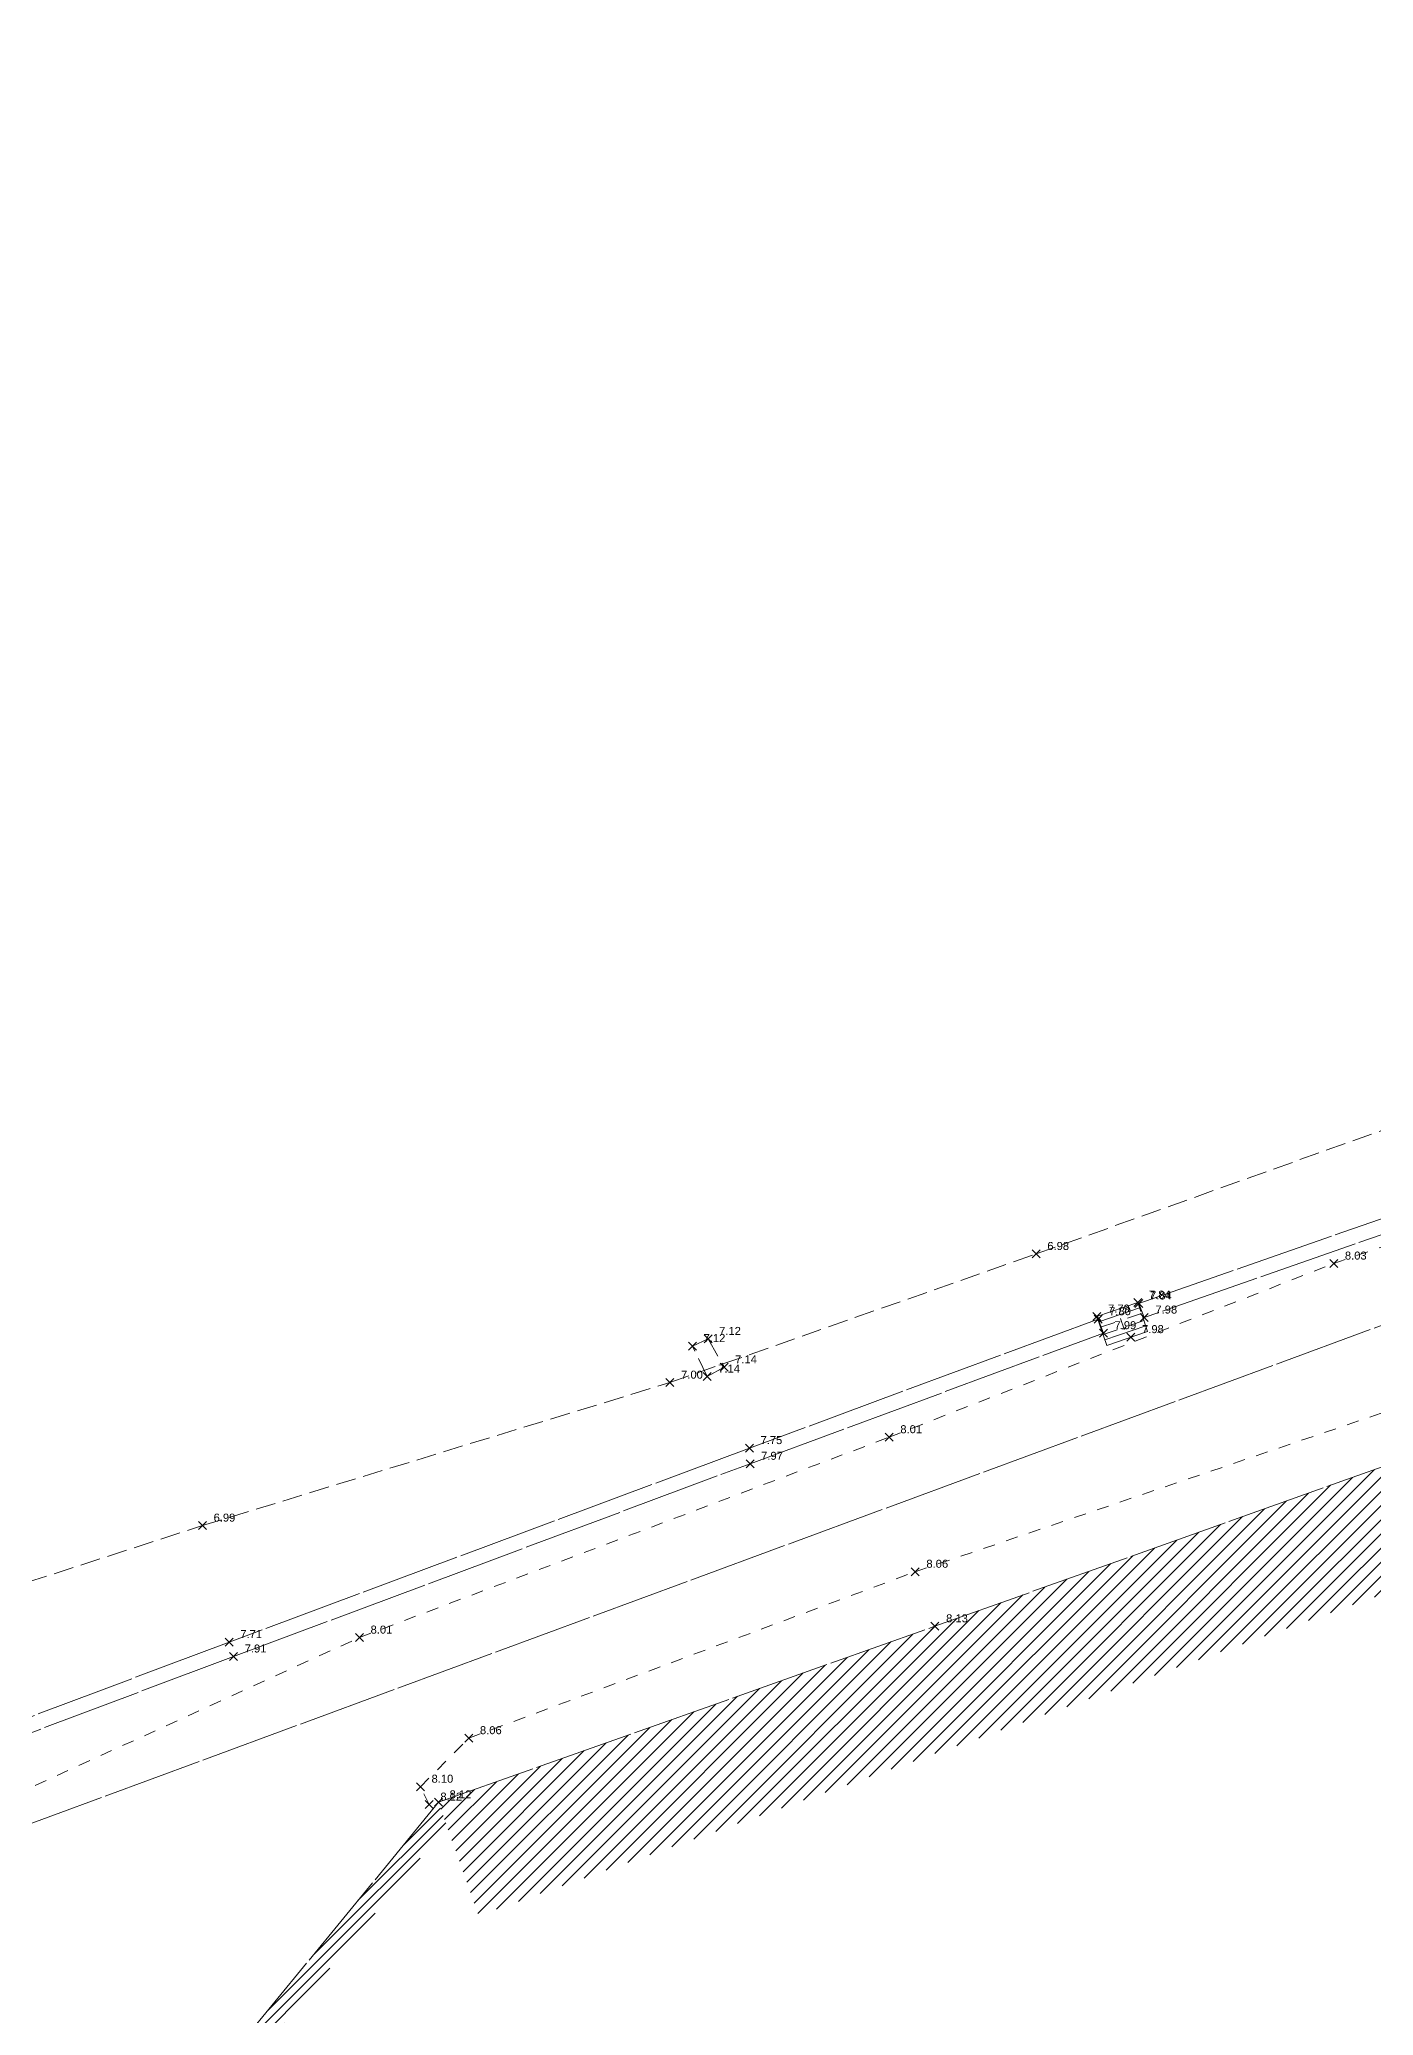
# Model space of a CAD drawing. Header units: metres. Extents: x 1232176 to 1232774, y 7198915 to 7199601.
# Drawn here: x 1232603.47 to 1232636.81, y 7199527.15 to 7199576.53 of the extents above; entities that cross this region are included whole.
import ezdxf

# ---------------------------------------------------------------- set-up
doc = ezdxf.new("R2010")
doc.units = ezdxf.units.M
doc.header["$PDMODE"] = 3
doc.header["$PDSIZE"] = 0.1
for name, pattern in [('LL_0821', [0.7, 0.5, -0.2]), ('LL_0829', [0.6, 0.3, -0.3]), ('OL_0942', [0.7, 0.5, -0.2]), ('RL_1105', [2.5, 2.5, 0]), ('SL_1144', [2.5, 2.5, 0]), ('SL_1146', [2.5, 2.5, 0]), ('Socle_Continu', [2.5, 2.5, 0]), ('YL_2901', [2.5, 2.5, 0])]:
    doc.linetypes.add(name, pattern=pattern)
for name, color, linetype, lineweight in [('BATIH_SCS', 201, 'Socle_Continu', 13), ('CLOTH_SCS', 212, 'Socle_Continu', 13), ('CLOTU_SCS', 212, 'Socle_Continu', 13), ('NIVEL_SCS', 102, 'Socle_Continu', 13), ('SIGTA_SCI', 7, 'Socle_Continu', 13), ('SIGTO_SCI', 255, 'Socle_Continu', 13), ('VOIRI_SCS', 7, 'Socle_Continu', 13)]:
    doc.layers.add(name, color=color, linetype=linetype, lineweight=lineweight)
doc.layers.add('BATIM_SCS', color=7, linetype='Socle_Continu', lineweight=13, true_color=0xdf7fff)
doc.layers.add('SIGTS_PSS', color=7, linetype='Socle_Continu', lineweight=13, true_color=0x9966cc)
doc.styles.get("Standard").update_dxf_attribs({"font": 'arial.ttf'})

# ---------------------------------------------------------------- blocks, each defined once
blk = doc.blocks.new('YP_1521')
at = {"layer": 'SIGTO_SCI', "color": 7, "linetype": 'Socle_Continu'}
blk.add_point((0, 0), dxfattribs=at)
at = {"layer": 'SIGTA_SCI', "linetype": 'Socle_Continu'}
blk.add_attdef('ALT', (0.278, 0.099), '', height=0.2, dxfattribs=at)
at = {"layer": 'SIGTA_SCI', "linetype": 'Socle_Continu', "flags": 9}
blk.add_attdef('CALQUE_ALT', (1.69, -1.18), '', height=0.2, dxfattribs=at)
at = {"layer": 'SIGTO_SCI', "linetype": 'Socle_Continu', "flags": 9}
for tag, p in [('ID', (1.69, 0.105)), ('NATURE', (1.69, -0.216)), ('FAMILLE', (1.69, -0.538)), ('CALQUE', (1.69, -0.859)), ('PCRS', (1.69, -1.823))]:
    blk.add_attdef(tag, p, '', height=0.2, dxfattribs=at)
blk = doc.blocks.new('RP_1124')
at = {"layer": 'BATIM_SCS', "linetype": 'Socle_Continu', "flags": 128}
blk.add_lwpolyline([(0, 0), (0, 1), (1, 1), (1, 0)], close=True, dxfattribs=at)
for points in [[(1, 0.812), (0, 0.812)], [(0, 0.625), (0.344, 0.625)], [(0.5, 0.312), (0.5, 0.687), (0.438, 0.625)], [(0.5, 0.687), (0.563, 0.625)], [(1, 0.625), (0.656, 0.625)], [(0, 0.375), (0.344, 0.375)], [(0, 0.187), (1, 0.187)], [(1, 0.375), (0.656, 0.375)]]:
    blk.add_lwpolyline(points, dxfattribs=at)
at = {"layer": 'BATIM_SCS', "linetype": 'Socle_Continu', "flags": 9}
for tag, p in [('ID', (1.527, 0.906)), ('NATURE', (1.527, 0.584)), ('FAMILLE', (1.527, 0.263)), ('CALQUE', (1.527, -0.058)), ('PCRS', (1.527, -0.38))]:
    blk.add_attdef(tag, p, '', height=0.2, dxfattribs=at)

msp = doc.modelspace()

# ---------------------------------------------------------------- hatches: boundary and pattern name
at = {"layer": 'BATIH_SCS', "linetype": 'Socle_Continu'}
h = msp.add_hatch(dxfattribs=at)
h.set_pattern_fill('RL_1107', color=256, pattern_type=2)
h.set_pattern_definition([(45, (0, 0), (-0.176776695297, 0.176776695297), [])])
h.paths.add_polyline_path([(1232647.826, 7199541.326), (1232661.478, 7199538.938), (1232661.994, 7199541.893), (1232647.595, 7199544.412), (1232637.799, 7199541.137), (1232625.851, 7199536.877), (1232613.442, 7199532.478), (1232614.445, 7199529.65), (1232626.856, 7199534.051), (1232638.779, 7199538.301)])
at = {"layer": 'CLOTH_SCS', "linetype": 'Socle_Continu'}
h = msp.add_hatch(dxfattribs=at)
h.set_pattern_fill('SL_1144', color=256, pattern_type=2)
h.set_pattern_definition([(45, (0, 0), (-0.1237436867076, 0.1237436867076), [])])
h.paths.add_polyline_path([(1232613.649, 7199531.894), (1232613.442, 7199532.478), (1232604.339, 7199521.376), (1232612.141, 7199510.802), (1232612.568, 7199511.117), (1232605.011, 7199521.359)])

# ---------------------------------------------------------------- linework, layer by layer
at = {"layer": 'BATIM_SCS', "linetype": 'RL_1105'}
msp.add_polyline3d([(1232613.442, 7199532.478, 8.12), (1232625.851, 7199536.877, 8.13), (1232637.799, 7199541.137, 8.11), (1232647.595, 7199544.412, 8.27), (1232661.994, 7199541.893, 8.43)], dxfattribs=at)
at = {"layer": 'CLOTU_SCS', "linetype": 'SL_1146'}
msp.add_polyline3d([(1232661.064, 7199555.461, 8.44), (1232673.492, 7199559.809, 7.99), (1232673.664, 7199559.441, 8.26), (1232661.558, 7199555.205, 8.13), (1232657.656, 7199553.888, 8.1), (1232656.501, 7199553.489, 8.13), (1232643.717, 7199548.998, 8.12), (1232631.082, 7199544.592, 7.98), (1232630.946, 7199544.944, 7.84), (1232643.655, 7199549.375, 7.91), (1232656.324, 7199553.809, 7.86), (1232659.983, 7199555.093, 8.38)], dxfattribs=at)
msp.add_polyline3d([(1232608.21, 7199536.483, 7.71), (1232596.119, 7199531.928, 7.84), (1232596.295, 7199531.595, 7.88), (1232608.321, 7199536.124, 7.91), (1232621.228, 7199540.938, 7.97), (1232630.061, 7199544.201, 7.99), (1232629.926, 7199544.551, 7.8), (1232621.213, 7199541.33, 7.75)], close=True, dxfattribs=at)
at = {"layer": 'CLOTU_SCS', "linetype": 'SL_1144'}
msp.add_polyline3d([(1232613.442, 7199532.478, 8.12), (1232604.339, 7199521.376, 8.35), (1232612.141, 7199510.802, 8.87)], dxfattribs=at)
at = {"layer": 'NIVEL_SCS', "linetype": 'OL_0942'}
msp.add_polyline3d([(1232594.514, 7199535.169, 7.01), (1232607.543, 7199539.393, 6.99), (1232619.228, 7199542.967, 7), (1232628.38, 7199546.181, 6.98), (1232640.293, 7199550.439, 7.04), (1232649.357, 7199553.674, 7.03), (1232655.265, 7199555.475, 7.01), (1232655.733, 7199555.742, 6.9), (1232664.137, 7199558.748, 7.03), (1232673.644, 7199561.986, 7.1)], dxfattribs=at)
at = {"layer": 'SIGTS_PSS', "linetype": 'YL_2901'}
msp.add_polyline3d([(1232242.852, 7198954.501, 9.55), (1232189.936, 7198952.042, 7.7), (1232261.971, 7199028.11, 7.52), (1232304.103, 7199106.496, 7.55), (1232331.072, 7199190.429, 7.6), (1232351.22, 7199279.26, 7.54), (1232386.124, 7199352.6, 7.55), (1232443.41, 7199421.398, 7.6), (1232502.151, 7199471.743, 7.73), (1232588.035, 7199526.334, 7.98), (1232660.288, 7199552.976, 8.2), (1232726.202, 7199576.527, 11.02)], dxfattribs=at)
at = {"layer": 'VOIRI_SCS', "linetype": 'LL_0829'}
for points in [[(1232563.141, 7199514.372, 7.89), (1232573.343, 7199519.874, 7.93), (1232585.321, 7199525.593, 7.98), (1232585.911, 7199525.753, 7.98), (1232591.509, 7199527.957, 7.96), (1232595.238, 7199529.79, 7.91), (1232601.724, 7199532.151, 7.96), (1232611.467, 7199536.595, 8.01), (1232624.707, 7199541.603, 8.01), (1232635.818, 7199545.941, 8.03), (1232645.963, 7199549.477, 8.14), (1232655.204, 7199552.678, 8.16), (1232657.823, 7199553.283, 8.21), (1232666.129, 7199556.12, 8.23), (1232673.103, 7199558.567, 8.3), (1232673.782, 7199559.202, 8.31)], [(1232613.211, 7199532.422, 8.12), (1232612.99, 7199532.869, 8.1), (1232614.2, 7199534.081, 8.06), (1232625.358, 7199538.24, 8.06), (1232637.093, 7199542.231, 8.11), (1232644.546, 7199544.565, 8.17), (1232645.956, 7199544.805, 8.23), (1232646.893, 7199544.664, 8.26), (1232647.121, 7199544.352, 8.27)]]:
    msp.add_polyline3d(points, dxfattribs=at)
at = {"layer": 'VOIRI_SCS', "linetype": 'LL_0821'}
msp.add_polyline3d([(1232620.156, 7199543.117, 7.14), (1232619.789, 7199543.88, 7.12), (1232620.178, 7199544.058, 7.12), (1232620.578, 7199543.35, 7.14)], close=True, dxfattribs=at)

# ---------------------------------------------------------------- block references
at = {"layer": 'BATIM_SCS', "linetype": 'Socle_Continu', "xscale": 1.077604629214663, "yscale": -0.7611242335579158, "rotation": 18.91787754639903}
msp.add_blockref('RP_1124', (1232629.899, 7199544.617, 7.79), dxfattribs=at)
at = {"layer": 'SIGTO_SCI', "linetype": 'Socle_Continu'}
ref = msp.add_blockref('YP_1521', (1232628.38, 7199546.181, 6.98), dxfattribs=at)
ref.add_attrib('ALT', '6.98', (1232628.658, 7199546.28, 6.98), dxfattribs={"layer": 'SIGTA_SCI', "linetype": 'Socle_Continu', "height": 0.2})
ref = msp.add_blockref('YP_1521', (1232635.818, 7199545.941, 8.03), dxfattribs=at)
ref.add_attrib('ALT', '8.03', (1232636.096, 7199546.04, 8.03), dxfattribs={"layer": 'SIGTA_SCI', "linetype": 'Socle_Continu', "height": 0.2})
ref = msp.add_blockref('YP_1521', (1232630.919, 7199544.966, 7.84), dxfattribs=at)
ref.add_attrib('ALT', '7.84', (1232631.197, 7199545.065, 7.84), dxfattribs={"layer": 'SIGTA_SCI', "linetype": 'Socle_Continu', "height": 0.2})
ref = msp.add_blockref('YP_1521', (1232630.946, 7199544.944, 7.84), dxfattribs=at)
ref.add_attrib('ALT', '7.84', (1232631.224, 7199545.043, 7.84), dxfattribs={"layer": 'SIGTA_SCI', "linetype": 'Socle_Continu', "height": 0.2})
ref = msp.add_blockref('YP_1521', (1232629.899, 7199544.617, 7.79), dxfattribs=at)
ref.add_attrib('ALT', '7.79', (1232630.177, 7199544.716, 7.79), dxfattribs={"layer": 'SIGTA_SCI', "linetype": 'Socle_Continu', "height": 0.2})
ref = msp.add_blockref('YP_1521', (1232629.926, 7199544.551, 7.8), dxfattribs=at)
ref.add_attrib('ALT', '7.80', (1232630.204, 7199544.65, 7.8), dxfattribs={"layer": 'SIGTA_SCI', "linetype": 'Socle_Continu', "height": 0.2})
ref = msp.add_blockref('YP_1521', (1232630.061, 7199544.201, 7.99), dxfattribs=at)
ref.add_attrib('ALT', '7.99', (1232630.338, 7199544.3, 7.99), dxfattribs={"layer": 'SIGTA_SCI', "linetype": 'Socle_Continu', "height": 0.2})
ref = msp.add_blockref('YP_1521', (1232631.082, 7199544.592, 7.98), dxfattribs=at)
ref.add_attrib('ALT', '7.98', (1232631.36, 7199544.691, 7.98), dxfattribs={"layer": 'SIGTA_SCI', "linetype": 'Socle_Continu', "height": 0.2})
ref = msp.add_blockref('YP_1521', (1232619.789, 7199543.88, 7.12), dxfattribs=at)
ref.add_attrib('ALT', '7.12', (1232620.067, 7199543.979, 7.12), dxfattribs={"layer": 'SIGTA_SCI', "linetype": 'Socle_Continu', "height": 0.2})
ref = msp.add_blockref('YP_1521', (1232620.178, 7199544.058, 7.12), dxfattribs=at)
ref.add_attrib('ALT', '7.12', (1232620.456, 7199544.157, 7.12), dxfattribs={"layer": 'SIGTA_SCI', "linetype": 'Socle_Continu', "height": 0.2})
ref = msp.add_blockref('YP_1521', (1232630.748, 7199544.103, 7.98), dxfattribs=at)
ref.add_attrib('ALT', '7.98', (1232631.026, 7199544.202, 7.98), dxfattribs={"layer": 'SIGTA_SCI', "linetype": 'Socle_Continu', "height": 0.2})
ref = msp.add_blockref('YP_1521', (1232620.578, 7199543.35, 7.14), dxfattribs=at)
ref.add_attrib('ALT', '7.14', (1232620.856, 7199543.448, 7.14), dxfattribs={"layer": 'SIGTA_SCI', "linetype": 'Socle_Continu', "height": 0.2})
ref = msp.add_blockref('YP_1521', (1232619.228, 7199542.967, 7), dxfattribs=at)
ref.add_attrib('ALT', '7.00', (1232619.506, 7199543.065, 7), dxfattribs={"layer": 'SIGTA_SCI', "linetype": 'Socle_Continu', "height": 0.2})
ref = msp.add_blockref('YP_1521', (1232620.156, 7199543.117, 7.14), dxfattribs=at)
ref.add_attrib('ALT', '7.14', (1232620.434, 7199543.216, 7.14), dxfattribs={"layer": 'SIGTA_SCI', "linetype": 'Socle_Continu', "height": 0.2})
ref = msp.add_blockref('YP_1521', (1232621.213, 7199541.33, 7.75), dxfattribs=at)
ref.add_attrib('ALT', '7.75', (1232621.491, 7199541.429, 7.75), dxfattribs={"layer": 'SIGTA_SCI', "linetype": 'Socle_Continu', "height": 0.2})
ref = msp.add_blockref('YP_1521', (1232624.707, 7199541.603, 8.01), dxfattribs=at)
ref.add_attrib('ALT', '8.01', (1232624.985, 7199541.701, 8.01), dxfattribs={"layer": 'SIGTA_SCI', "linetype": 'Socle_Continu', "height": 0.2})
ref = msp.add_blockref('YP_1521', (1232621.228, 7199540.938, 7.97), dxfattribs=at)
ref.add_attrib('ALT', '7.97', (1232621.506, 7199541.037, 7.97), dxfattribs={"layer": 'SIGTA_SCI', "linetype": 'Socle_Continu', "height": 0.2})
ref = msp.add_blockref('YP_1521', (1232607.543, 7199539.393, 6.99), dxfattribs=at)
ref.add_attrib('ALT', '6.99', (1232607.821, 7199539.492, 6.99), dxfattribs={"layer": 'SIGTA_SCI', "linetype": 'Socle_Continu', "height": 0.2})
ref = msp.add_blockref('YP_1521', (1232625.358, 7199538.24, 8.06), dxfattribs=at)
ref.add_attrib('ALT', '8.06', (1232625.636, 7199538.339, 8.06), dxfattribs={"layer": 'SIGTA_SCI', "linetype": 'Socle_Continu', "height": 0.2})
ref = msp.add_blockref('YP_1521', (1232625.851, 7199536.877, 8.13), dxfattribs=at)
ref.add_attrib('ALT', '8.13', (1232626.129, 7199536.976, 8.13), dxfattribs={"layer": 'SIGTA_SCI', "linetype": 'Socle_Continu', "height": 0.2})
ref = msp.add_blockref('YP_1521', (1232608.21, 7199536.483, 7.71), dxfattribs=at)
ref.add_attrib('ALT', '7.71', (1232608.488, 7199536.582, 7.71), dxfattribs={"layer": 'SIGTA_SCI', "linetype": 'Socle_Continu', "height": 0.2})
ref = msp.add_blockref('YP_1521', (1232611.467, 7199536.595, 8.01), dxfattribs=at)
ref.add_attrib('ALT', '8.01', (1232611.745, 7199536.694, 8.01), dxfattribs={"layer": 'SIGTA_SCI', "linetype": 'Socle_Continu', "height": 0.2})
ref = msp.add_blockref('YP_1521', (1232608.321, 7199536.124, 7.91), dxfattribs=at)
ref.add_attrib('ALT', '7.91', (1232608.599, 7199536.222, 7.91), dxfattribs={"layer": 'SIGTA_SCI', "linetype": 'Socle_Continu', "height": 0.2})
ref = msp.add_blockref('YP_1521', (1232614.2, 7199534.081, 8.06), dxfattribs=at)
ref.add_attrib('ALT', '8.06', (1232614.478, 7199534.18, 8.06), dxfattribs={"layer": 'SIGTA_SCI', "linetype": 'Socle_Continu', "height": 0.2})
ref = msp.add_blockref('YP_1521', (1232612.99, 7199532.869, 8.1), dxfattribs=at)
ref.add_attrib('ALT', '8.10', (1232613.268, 7199532.968, 8.1), dxfattribs={"layer": 'SIGTA_SCI', "linetype": 'Socle_Continu', "height": 0.2})
ref = msp.add_blockref('YP_1521', (1232613.211, 7199532.422, 8.12), dxfattribs=at)
ref.add_attrib('ALT', '8.12', (1232613.489, 7199532.521, 8.12), dxfattribs={"layer": 'SIGTA_SCI', "linetype": 'Socle_Continu', "height": 0.2})
ref = msp.add_blockref('YP_1521', (1232613.442, 7199532.478, 8.12), dxfattribs=at)
ref.add_attrib('ALT', '8.12', (1232613.72, 7199532.577, 8.12), dxfattribs={"layer": 'SIGTA_SCI', "linetype": 'Socle_Continu', "height": 0.2})

doc.saveas('drawing.dxf')
